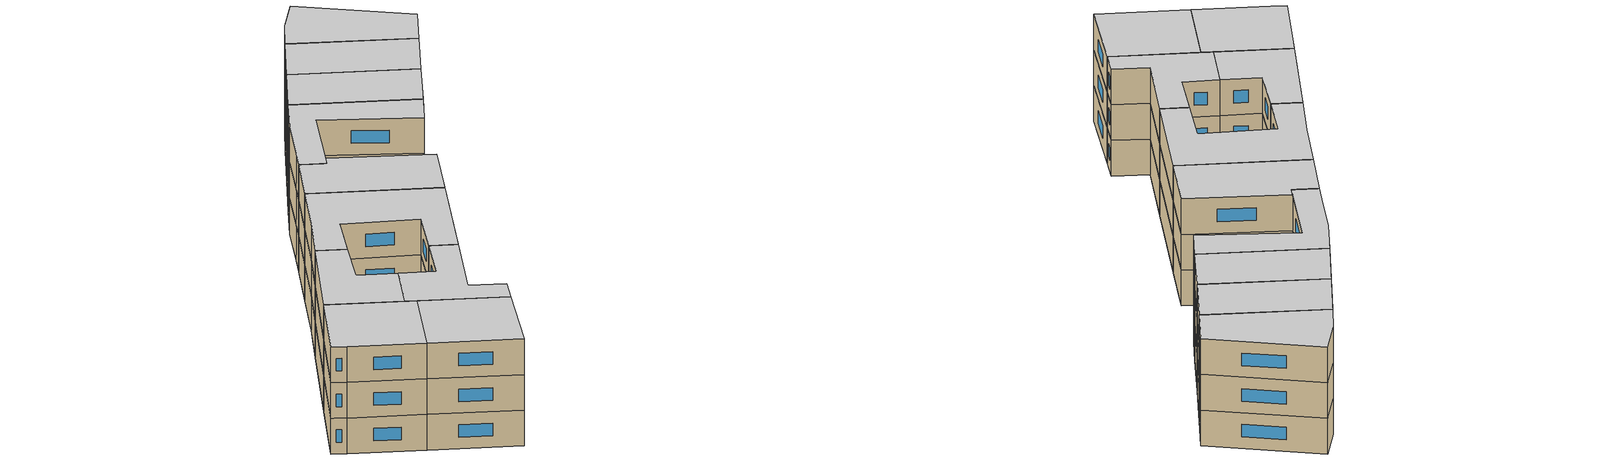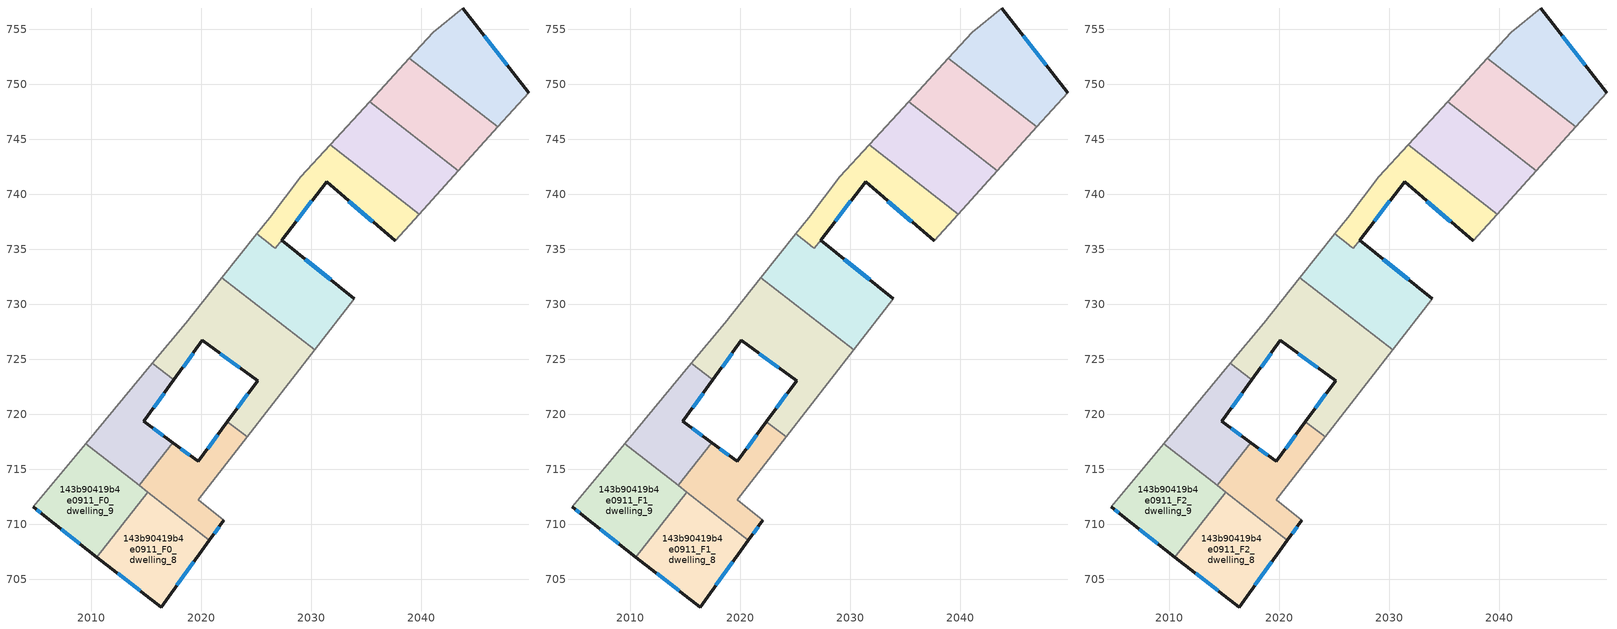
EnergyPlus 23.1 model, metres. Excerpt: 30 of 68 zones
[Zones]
143b90419b4e0911_F0_dwelling_0
 floor ground (EU_floor_Construction): 2043.77,756.92 2049.74,749.22 2046.94,746.11 2038.91,752.36 2041.08,754.73 z0
 wall outside (EU_wall_Construction): 2049.74,749.22 2043.77,756.92 z0:3
 wall adiabatic (EU_wall_Construction): 2046.94,746.11 2049.74,749.22 / 2043.77,756.92 2041.08,754.73 2038.91,752.36 z0:3
 wall to 143b90419b4e0911_F0_dwelling_1 (EU_wall_Construction): 2038.91,752.36 2046.94,746.11 z0:3
 window (EU_Window_Construction): 2047.8,751.73 2045.71,754.42 z0.98:2.02
143b90419b4e0911_F0_dwelling_1
 floor ground (EU_floor_Construction): 2046.94,746.11 2043.37,742.14 2035.3,748.41 2038.91,752.36 z0
 wall to 143b90419b4e0911_F0_dwelling_2 (EU_wall_Construction): 2035.3,748.41 2043.37,742.14 z0:3
 wall adiabatic (EU_wall_Construction): 2038.91,752.36 2035.3,748.41 / 2043.37,742.14 2046.94,746.11 z0:3
143b90419b4e0911_F0_dwelling_2
 floor ground (EU_floor_Construction): 2043.37,742.14 2039.8,738.18 2031.7,744.49 2035.3,748.41 z0
 wall to 143b90419b4e0911_F0_dwelling_3 (EU_wall_Construction): 2031.7,744.49 2039.8,738.18 z0:3
 wall adiabatic (EU_wall_Construction): 2035.3,748.41 2031.7,744.49 / 2039.8,738.18 2043.37,742.14 z0:3
143b90419b4e0911_F0_dwelling_3
 floor ground (EU_floor_Construction): 2039.8,738.18 2037.6,735.75 2031.38,741.12 2026.72,735.07 2026.28,735.41 2025.03,736.38 2026.21,737.88 2029.05,741.58 2031.7,744.49 z0
 wall outside (EU_wall_Construction): 2027.29,735.81 2031.38,741.12 2037.6,735.75 z0:3
 wall adiabatic (EU_wall_Construction): 2031.7,744.49 2029.05,741.58 2026.21,737.88 2025.03,736.38 / 2037.6,735.75 2039.8,738.18 z0:3
 wall to 143b90419b4e0911_F0_dwelling_4 (EU_wall_Construction): 2025.03,736.38 2026.28,735.42 / 2026.28,735.41 2026.4,735.32 2026.72,735.07 2027.29,735.8 z0:3
 window (EU_Window_Construction): 2033.4,739.38 2035.58,737.49 / 2028.62,737.54 2030.05,739.4 z0.98:2.02
143b90419b4e0911_F0_dwelling_4
 floor ground (EU_floor_Construction): 2033.89,730.47 2030.28,725.83 2021.85,732.38 2025.03,736.38 2026.4,735.32 2026.72,735.07 2027.29,735.8 z0
 wall outside (EU_wall_Construction): 2033.89,730.47 2027.29,735.8 z0:3
 wall adiabatic (EU_wall_Construction): 2025.03,736.38 2021.85,732.38 / 2030.28,725.83 2033.89,730.47 z0:3
 wall to 143b90419b4e0911_F0_dwelling_5 (EU_wall_Construction): 2021.85,732.38 2030.28,725.83 z0:3
 window (EU_Window_Construction): 2031.74,732.21 2029.43,734.07 z0.98:2.02
143b90419b4e0911_F0_dwelling_5
 floor ground (EU_floor_Construction): 2030.28,725.83 2024.14,717.93 2022.36,719.31 2025.11,723.05 2020.07,726.7 2017.48,723.11 2015.55,724.61 2018.59,728.27 2021.85,732.38 z0
 wall outside (EU_wall_Construction): 2017.48,723.11 2020.07,726.7 2025.11,723.05 2022.36,719.31 z0:3
 wall adiabatic (EU_wall_Construction): 2024.14,717.93 2030.28,725.83 / 2021.85,732.38 2018.59,728.27 2015.55,724.61 z0:3
 wall to 143b90419b4e0911_F0_dwelling_6 (EU_wall_Construction): 2022.36,719.31 2024.14,717.93 z0:3
 wall to 143b90419b4e0911_F0_dwelling_7 (EU_wall_Construction): 2015.55,724.61 2017.48,723.11 z0:3
 window (EU_Window_Construction): 2024.22,721.84 2023.26,720.53 / 2021.71,725.51 2023.48,724.24 / 2018.32,724.28 2019.23,725.53 z0.98:2.02
143b90419b4e0911_F0_dwelling_6
 floor ground (EU_floor_Construction): 2024.14,717.93 2019.72,712.24 2022.03,710.37 2020.72,708.55 2014.34,713.51 2017.37,717.42 2019.7,715.7 2022.36,719.31 z0
 wall outside (EU_wall_Construction): 2020.72,708.55 2022.03,710.37 / 2022.36,719.31 2019.7,715.7 2017.37,717.42 z0:3
 wall adiabatic (EU_wall_Construction): 2022.03,710.37 2019.72,712.24 2024.14,717.93 z0:3
 wall to 143b90419b4e0911_F0_dwelling_7 (EU_wall_Construction): 2017.37,717.42 2014.34,713.51 z0:3
 wall to 143b90419b4e0911_F0_dwelling_8 (EU_wall_Construction): 2015.1,712.92 2020.72,708.55 z0:3
 wall to 143b90419b4e0911_F0_dwelling_9 (EU_wall_Construction): 2014.34,713.51 2015.1,712.92 z0:3
 window (EU_Window_Construction): 2021.14,709.14 2021.6,709.78 / 2018.95,716.26 2018.13,716.86 / 2021.5,718.14 2020.57,716.87 z0.98:2.02
143b90419b4e0911_F0_dwelling_7
 floor ground (EU_floor_Construction): 2017.48,723.11 2014.76,719.35 2017.37,717.42 2014.34,713.51 2009.46,717.3 2015.55,724.61 z0
 wall outside (EU_wall_Construction): 2017.37,717.42 2014.76,719.35 2017.48,723.11 z0:3
 wall adiabatic (EU_wall_Construction): 2015.55,724.61 2009.46,717.3 z0:3
 wall to 143b90419b4e0911_F0_dwelling_9 (EU_wall_Construction): 2009.46,717.3 2014.34,713.51 z0:3
 window (EU_Window_Construction): 2015.64,720.57 2016.59,721.89 / 2016.52,718.04 2015.61,718.72 z0.98:2.02
143b90419b4e0911_F0_dwelling_8
 floor ground (EU_floor_Construction): 2020.72,708.55 2016.33,702.47 2010.5,707 2015.1,712.92 z0
 wall outside (EU_wall_Construction): 2010.5,707 2016.33,702.47 2020.72,708.55 z0:3
 wall to 143b90419b4e0911_F0_dwelling_9 (EU_wall_Construction): 2015.1,712.92 2010.5,707 z0:3
 window (EU_Window_Construction): 2012.4,705.53 2014.44,703.94 / 2017.76,704.45 2019.29,706.57 z0.98:2.02
143b90419b4e0911_F0_dwelling_9
 floor ground (EU_floor_Construction): 2015.1,712.92 2010.5,707 2005.69,710.75 2004.71,711.59 2009.46,717.3 z0
 wall outside (EU_wall_Construction): 2004.71,711.59 2005.69,710.75 2010.5,707 z0:3
 wall adiabatic (EU_wall_Construction): 2009.46,717.3 2004.71,711.59 z0:3
 window (EU_Window_Construction): 2007.25,709.53 2008.93,708.22 / 2005.03,711.32 2005.37,711.02 z0.98:2.02
143b90419b4e0911_F1_dwelling_0
 floor to 143b90419b4e0911_F0_dwelling_0 (EU_floor_Construction): 2043.77,756.92 2049.74,749.22 2046.94,746.11 2038.91,752.36 2041.08,754.73 z3
 wall outside (EU_wall_Construction): 2049.74,749.22 2043.77,756.92 z3:6
 wall adiabatic (EU_wall_Construction): 2046.94,746.11 2049.74,749.22 / 2043.77,756.92 2041.08,754.73 2038.91,752.36 z3:6
 wall to 143b90419b4e0911_F1_dwelling_1 (EU_wall_Construction): 2038.91,752.36 2046.94,746.11 z3:6
 window (EU_Window_Construction): 2047.8,751.73 2045.71,754.42 z3.98:5.02
143b90419b4e0911_F1_dwelling_1
 floor to 143b90419b4e0911_F0_dwelling_1 (EU_floor_Construction): 2046.94,746.11 2043.37,742.14 2035.3,748.41 2038.91,752.36 z3
 wall to 143b90419b4e0911_F1_dwelling_2 (EU_wall_Construction): 2035.3,748.41 2043.37,742.14 z3:6
 wall adiabatic (EU_wall_Construction): 2038.91,752.36 2035.3,748.41 / 2043.37,742.14 2046.94,746.11 z3:6
143b90419b4e0911_F1_dwelling_2
 floor to 143b90419b4e0911_F0_dwelling_2 (EU_floor_Construction): 2043.37,742.14 2039.8,738.18 2031.7,744.49 2035.3,748.41 z3
 wall to 143b90419b4e0911_F1_dwelling_3 (EU_wall_Construction): 2031.7,744.49 2039.8,738.18 z3:6
 wall adiabatic (EU_wall_Construction): 2035.3,748.41 2031.7,744.49 / 2039.8,738.18 2043.37,742.14 z3:6
143b90419b4e0911_F1_dwelling_3
 floor to 143b90419b4e0911_F0_dwelling_3 (EU_floor_Construction): 2039.8,738.18 2037.6,735.75 2031.38,741.12 2026.72,735.07 2026.28,735.42 2025.03,736.38 2026.21,737.88 2029.05,741.58 2031.7,744.49 z3
 wall outside (EU_wall_Construction): 2027.29,735.81 2031.38,741.12 2037.6,735.75 z3:6
 wall adiabatic (EU_wall_Construction): 2031.7,744.49 2029.05,741.58 2026.21,737.88 2025.03,736.38 / 2037.6,735.75 2039.8,738.18 z3:6
 wall to 143b90419b4e0911_F1_dwelling_4 (EU_wall_Construction): 2025.03,736.38 2026.28,735.42 / 2026.28,735.41 2026.4,735.32 2026.72,735.07 2027.29,735.8 z3:6
 window (EU_Window_Construction): 2033.4,739.38 2035.58,737.49 / 2028.62,737.54 2030.05,739.4 z3.98:5.02
143b90419b4e0911_F1_dwelling_4
 floor to 143b90419b4e0911_F0_dwelling_4 (EU_floor_Construction): 2033.89,730.47 2030.28,725.83 2021.85,732.38 2025.03,736.38 2026.4,735.32 2026.72,735.07 2027.29,735.8 z3
 wall outside (EU_wall_Construction): 2033.89,730.47 2027.29,735.8 z3:6
 wall adiabatic (EU_wall_Construction): 2025.03,736.38 2021.85,732.38 / 2030.28,725.83 2033.89,730.47 z3:6
 wall to 143b90419b4e0911_F1_dwelling_5 (EU_wall_Construction): 2021.85,732.38 2030.28,725.83 z3:6
 window (EU_Window_Construction): 2031.74,732.21 2029.43,734.07 z3.98:5.02
143b90419b4e0911_F1_dwelling_5
 floor to 143b90419b4e0911_F0_dwelling_5 (EU_floor_Construction): 2030.28,725.83 2024.14,717.93 2022.36,719.31 2025.11,723.05 2020.07,726.7 2017.48,723.11 2015.55,724.61 2018.59,728.27 2021.85,732.38 z3
 wall outside (EU_wall_Construction): 2017.48,723.11 2020.07,726.7 2025.11,723.05 2022.36,719.31 z3:6
 wall adiabatic (EU_wall_Construction): 2024.14,717.93 2030.28,725.83 / 2021.85,732.38 2018.59,728.27 2015.55,724.61 z3:6
 wall to 143b90419b4e0911_F1_dwelling_6 (EU_wall_Construction): 2022.36,719.31 2024.14,717.93 z3:6
 wall to 143b90419b4e0911_F1_dwelling_7 (EU_wall_Construction): 2015.55,724.61 2017.48,723.11 z3:6
 window (EU_Window_Construction): 2024.22,721.84 2023.26,720.53 / 2021.71,725.51 2023.48,724.24 / 2018.32,724.28 2019.23,725.53 z3.98:5.02
143b90419b4e0911_F1_dwelling_6
 floor to 143b90419b4e0911_F0_dwelling_6 (EU_floor_Construction): 2024.14,717.93 2019.72,712.24 2022.03,710.37 2020.72,708.55 2014.34,713.51 2017.37,717.42 2019.7,715.7 2022.36,719.31 z3
 wall outside (EU_wall_Construction): 2020.72,708.55 2022.03,710.37 / 2022.36,719.31 2019.7,715.7 2017.37,717.42 z3:6
 wall adiabatic (EU_wall_Construction): 2022.03,710.37 2019.72,712.24 2024.14,717.93 z3:6
 wall to 143b90419b4e0911_F1_dwelling_7 (EU_wall_Construction): 2017.37,717.42 2014.34,713.51 z3:6
 wall to 143b90419b4e0911_F1_dwelling_8 (EU_wall_Construction): 2015.1,712.92 2020.72,708.55 z3:6
 wall to 143b90419b4e0911_F1_dwelling_9 (EU_wall_Construction): 2014.34,713.51 2015.1,712.92 z3:6
 window (EU_Window_Construction): 2021.14,709.14 2021.6,709.78 / 2018.95,716.26 2018.13,716.86 / 2021.5,718.14 2020.57,716.87 z3.98:5.02
143b90419b4e0911_F1_dwelling_7
 floor to 143b90419b4e0911_F0_dwelling_7 (EU_floor_Construction): 2017.48,723.11 2014.76,719.35 2017.37,717.42 2014.34,713.51 2009.46,717.3 2015.55,724.61 z3
 wall outside (EU_wall_Construction): 2017.37,717.42 2014.76,719.35 2017.48,723.11 z3:6
 wall adiabatic (EU_wall_Construction): 2015.55,724.61 2009.46,717.3 z3:6
 wall to 143b90419b4e0911_F1_dwelling_9 (EU_wall_Construction): 2009.46,717.3 2014.34,713.51 z3:6
 window (EU_Window_Construction): 2015.64,720.57 2016.59,721.89 / 2016.52,718.04 2015.61,718.72 z3.98:5.02
143b90419b4e0911_F1_dwelling_8
 floor to 143b90419b4e0911_F0_dwelling_8 (EU_floor_Construction): 2020.72,708.55 2016.33,702.47 2010.5,707 2015.1,712.92 z3
 wall outside (EU_wall_Construction): 2010.5,707 2016.33,702.47 2020.72,708.55 z3:6
 wall to 143b90419b4e0911_F1_dwelling_9 (EU_wall_Construction): 2015.1,712.92 2010.5,707 z3:6
 window (EU_Window_Construction): 2012.4,705.53 2014.44,703.94 / 2017.76,704.45 2019.29,706.57 z3.98:5.02
143b90419b4e0911_F1_dwelling_9
 floor to 143b90419b4e0911_F0_dwelling_9 (EU_floor_Construction): 2015.1,712.92 2010.5,707 2005.69,710.75 2004.71,711.59 2009.46,717.3 z3
 wall outside (EU_wall_Construction): 2004.71,711.59 2005.69,710.75 2010.5,707 z3:6
 wall adiabatic (EU_wall_Construction): 2009.46,717.3 2004.71,711.59 z3:6
 window (EU_Window_Construction): 2007.25,709.53 2008.93,708.22 / 2005.03,711.32 2005.37,711.02 z3.98:5.02
143b90419b4e0911_F2_dwelling_0
 floor to 143b90419b4e0911_F1_dwelling_0 (EU_floor_Construction): 2043.77,756.92 2049.74,749.22 2046.94,746.11 2038.91,752.36 2041.08,754.73 z6
 wall outside (EU_wall_Construction): 2049.74,749.22 2043.77,756.92 z6:9
 wall adiabatic (EU_wall_Construction): 2046.94,746.11 2049.74,749.22 / 2043.77,756.92 2041.08,754.73 2038.91,752.36 z6:9
 wall to 143b90419b4e0911_F2_dwelling_1 (EU_wall_Construction): 2038.91,752.36 2046.94,746.11 z6:9
 window (EU_Window_Construction): 2047.8,751.73 2045.71,754.42 z6.98:8.02
 ceiling to 143b90419b4e0911_F3_dwelling_0 (EU_floor_Construction): 2046.94,746.11 2049.74,749.22 2043.77,756.92 2041.08,754.73 2038.91,752.36 z9
143b90419b4e0911_F2_dwelling_1
 floor to 143b90419b4e0911_F1_dwelling_1 (EU_floor_Construction): 2046.94,746.11 2043.37,742.14 2035.3,748.41 2038.91,752.36 z6
 wall to 143b90419b4e0911_F2_dwelling_2 (EU_wall_Construction): 2035.3,748.41 2043.37,742.14 z6:9
 wall adiabatic (EU_wall_Construction): 2038.91,752.36 2035.3,748.41 / 2043.37,742.14 2046.94,746.11 z6:9
 ceiling to 143b90419b4e0911_F3_dwelling_1 (EU_floor_Construction): 2043.37,742.14 2046.94,746.11 2038.91,752.36 2035.3,748.41 z9
143b90419b4e0911_F2_dwelling_2
 floor to 143b90419b4e0911_F1_dwelling_2 (EU_floor_Construction): 2043.37,742.14 2039.8,738.18 2031.7,744.49 2035.3,748.41 z6
 wall to 143b90419b4e0911_F2_dwelling_3 (EU_wall_Construction): 2031.7,744.49 2039.8,738.18 z6:9
 wall adiabatic (EU_wall_Construction): 2035.3,748.41 2031.7,744.49 / 2039.8,738.18 2043.37,742.14 z6:9
 ceiling to 143b90419b4e0911_F3_dwelling_2 (EU_floor_Construction): 2039.8,738.18 2043.37,742.14 2035.3,748.41 2031.7,744.49 z9
143b90419b4e0911_F2_dwelling_3
 floor to 143b90419b4e0911_F1_dwelling_3 (EU_floor_Construction): 2039.8,738.18 2037.6,735.75 2031.38,741.12 2026.72,735.07 2026.28,735.42 2025.03,736.38 2026.21,737.88 2029.05,741.58 2031.7,744.49 z6
 wall outside (EU_wall_Construction): 2027.29,735.81 2031.38,741.12 2037.6,735.75 z6:9
 wall adiabatic (EU_wall_Construction): 2031.7,744.49 2029.05,741.58 2026.21,737.88 2025.03,736.38 / 2037.6,735.75 2039.8,738.18 z6:9
 wall to 143b90419b4e0911_F2_dwelling_4 (EU_wall_Construction): 2025.03,736.38 2026.28,735.42 / 2026.28,735.41 2026.4,735.32 2026.72,735.07 2027.29,735.8 z6:9
 window (EU_Window_Construction): 2033.4,739.38 2035.58,737.49 / 2028.62,737.54 2030.05,739.4 z6.98:8.02
 ceiling to 143b90419b4e0911_F3_dwelling_3 (EU_floor_Construction): 2037.6,735.75 2039.8,738.18 2031.7,744.49 2029.05,741.58 2026.21,737.88 2025.03,736.38 2026.28,735.42 2026.72,735.07 2031.38,741.12 z9
143b90419b4e0911_F2_dwelling_4
 floor to 143b90419b4e0911_F1_dwelling_4 (EU_floor_Construction): 2033.89,730.47 2030.28,725.83 2021.85,732.38 2025.03,736.38 2026.4,735.32 2026.72,735.07 2027.29,735.8 z6
 wall outside (EU_wall_Construction): 2033.89,730.47 2027.29,735.8 z6:9
 wall adiabatic (EU_wall_Construction): 2025.03,736.38 2021.85,732.38 / 2030.28,725.83 2033.89,730.47 z6:9
 wall to 143b90419b4e0911_F2_dwelling_5 (EU_wall_Construction): 2021.85,732.38 2030.28,725.83 z6:9
 window (EU_Window_Construction): 2031.74,732.21 2029.43,734.07 z6.98:8.02
 ceiling to 143b90419b4e0911_F3_dwelling_4 (EU_floor_Construction): 2030.28,725.83 2033.89,730.47 2027.29,735.8 2026.72,735.07 2026.4,735.32 2025.03,736.38 2021.85,732.38 z9
143b90419b4e0911_F2_dwelling_5
 floor to 143b90419b4e0911_F1_dwelling_5 (EU_floor_Construction): 2030.28,725.83 2024.14,717.93 2022.36,719.31 2025.11,723.05 2020.07,726.7 2017.48,723.11 2015.55,724.61 2018.59,728.27 2021.85,732.38 z6
 wall outside (EU_wall_Construction): 2017.48,723.11 2020.07,726.7 2025.11,723.05 2022.36,719.31 z6:9
 wall adiabatic (EU_wall_Construction): 2024.14,717.93 2030.28,725.83 / 2021.85,732.38 2018.59,728.27 2015.55,724.61 z6:9
 wall to 143b90419b4e0911_F2_dwelling_6 (EU_wall_Construction): 2022.36,719.31 2024.14,717.93 z6:9
 wall to 143b90419b4e0911_F2_dwelling_7 (EU_wall_Construction): 2015.55,724.61 2017.48,723.11 z6:9
 window (EU_Window_Construction): 2024.22,721.84 2023.26,720.53 / 2021.71,725.51 2023.48,724.24 / 2018.32,724.28 2019.23,725.53 z6.98:8.02
 ceiling to 143b90419b4e0911_F3_dwelling_5 (EU_floor_Construction): 2024.14,717.93 2030.28,725.83 2021.85,732.38 2018.59,728.27 2015.55,724.61 2017.48,723.11 2020.07,726.7 2025.11,723.05 2022.36,719.31 z9
143b90419b4e0911_F2_dwelling_6
 floor to 143b90419b4e0911_F1_dwelling_6 (EU_floor_Construction): 2024.14,717.93 2019.72,712.24 2022.03,710.37 2020.72,708.55 2014.34,713.51 2017.37,717.42 2019.7,715.7 2022.36,719.31 z6
 wall outside (EU_wall_Construction): 2020.72,708.55 2022.03,710.37 / 2022.36,719.31 2019.7,715.7 2017.37,717.42 z6:9
 wall adiabatic (EU_wall_Construction): 2022.03,710.37 2019.72,712.24 2024.14,717.93 z6:9
 wall to 143b90419b4e0911_F2_dwelling_7 (EU_wall_Construction): 2017.37,717.42 2014.34,713.51 z6:9
 wall to 143b90419b4e0911_F2_dwelling_8 (EU_wall_Construction): 2015.1,712.92 2020.72,708.55 z6:9
 wall to 143b90419b4e0911_F2_dwelling_9 (EU_wall_Construction): 2014.34,713.51 2015.1,712.92 z6:9
 window (EU_Window_Construction): 2021.14,709.14 2021.6,709.78 / 2018.95,716.26 2018.13,716.86 / 2021.5,718.14 2020.57,716.87 z6.98:8.02
 ceiling to 143b90419b4e0911_F3_dwelling_6 (EU_floor_Construction): 2022.03,710.37 2019.72,712.24 2024.14,717.93 2022.36,719.31 2019.7,715.7 2017.37,717.42 2014.34,713.51 2020.72,708.55 z9
143b90419b4e0911_F2_dwelling_7
 floor to 143b90419b4e0911_F1_dwelling_7 (EU_floor_Construction): 2017.48,723.11 2014.76,719.35 2017.37,717.42 2014.34,713.51 2009.46,717.3 2015.55,724.61 z6
 wall outside (EU_wall_Construction): 2017.37,717.42 2014.76,719.35 2017.48,723.11 z6:9
 wall adiabatic (EU_wall_Construction): 2015.55,724.61 2009.46,717.3 z6:9
 wall to 143b90419b4e0911_F2_dwelling_9 (EU_wall_Construction): 2009.46,717.3 2014.34,713.51 z6:9
 window (EU_Window_Construction): 2015.64,720.57 2016.59,721.89 / 2016.52,718.04 2015.61,718.72 z6.98:8.02
 ceiling to 143b90419b4e0911_F3_dwelling_7 (EU_floor_Construction): 2014.34,713.51 2017.37,717.42 2014.76,719.35 2017.48,723.11 2015.55,724.61 2009.46,717.3 z9
143b90419b4e0911_F2_dwelling_8
 floor to 143b90419b4e0911_F1_dwelling_8 (EU_floor_Construction): 2020.72,708.55 2016.33,702.47 2010.5,707 2015.1,712.92 z6
 wall outside (EU_wall_Construction): 2010.5,707 2016.33,702.47 2020.72,708.55 z6:9
 wall to 143b90419b4e0911_F2_dwelling_9 (EU_wall_Construction): 2015.1,712.92 2010.5,707 z6:9
 window (EU_Window_Construction): 2012.4,705.53 2014.44,703.94 / 2017.76,704.45 2019.29,706.57 z6.98:8.02
 ceiling to 143b90419b4e0911_F3_dwelling_8 (EU_floor_Construction): 2016.33,702.47 2020.72,708.55 2015.1,712.92 2010.5,707 z9
143b90419b4e0911_F2_dwelling_9
 floor to 143b90419b4e0911_F1_dwelling_9 (EU_floor_Construction): 2015.1,712.92 2010.5,707 2005.69,710.75 2004.71,711.59 2009.46,717.3 z6
 wall outside (EU_wall_Construction): 2004.71,711.59 2005.69,710.75 2010.5,707 z6:9
 wall adiabatic (EU_wall_Construction): 2009.46,717.3 2004.71,711.59 z6:9
 window (EU_Window_Construction): 2007.25,709.53 2008.93,708.22 / 2005.03,711.32 2005.37,711.02 z6.98:8.02
 ceiling to 143b90419b4e0911_F3_dwelling_9 (EU_floor_Construction): 2010.5,707 2015.1,712.92 2009.46,717.3 2004.71,711.59 2005.69,710.75 z9
[Building]
EU S2 Campaign: North Axis=0; Terrain=City; Solar Distribution=FullExterior
[Site:Location]
Bologna: Latitude=44.5; Longitude=11.25; Time Zone=1; Elevation=37
[SizingPeriod:WeatherFileDays]
AnnualSizingPeriod: Begin Month=1; Begin Day of Month=1; End Month=12; End Day of Month=31; Day of Week for Start Day=Monday; Use Weather File Daylight Saving Period=No; Use Weather File Rain and Snow Indicators=No
[MATERIAL]
EU_InternalMass_Material: Roughness=MediumRough; Thickness=0.1; Conductivity=1; Density=1800; Specific Heat=900; Thermal Absorptance=0.9; Solar Absorptance=0.7; Visible Absorptance=0.7
[MATERIAL:NOMASS] Roughness=MediumRough; Thermal Absorptance=0.9; Solar Absorptance=0.7; Visible Absorptance=0.7
Name | Thermal Resistance
EU_wall_NoMass | 0.905828
EU_floor_NoMass | 0.67114
[WINDOWMATERIAL:SIMPLEGLAZINGSYSTEM]
EU_Window_SimpleGlazing: UFactor=4.52486; Solar Heat Gain Coefficient=0.85; Visible Transmittance=0.85
[CONSTRUCTION]
EU_wall_Construction: EU_wall_NoMass
EU_floor_Construction: EU_floor_NoMass
EU_Window_Construction: EU_Window_SimpleGlazing
EU_InternalMass_Construction: EU_InternalMass_Material
[ZONE] Type=1; Multiplier=1; Ceiling Height=autocalculate; Floor Area=autocalculate; Part of Total Floor Area=Yes
Name | Volume
143b90419b4e0911_F0_dwelling_0; 143b90419b4e0911_F1_dwelling_0; 143b90419b4e0911_F2_dwelling_0 | 163.146
143b90419b4e0911_F0_dwelling_1; 143b90419b4e0911_F1_dwelling_1; 143b90419b4e0911_F2_dwelling_1 | 163.176
143b90419b4e0911_F0_dwelling_2; 143b90419b4e0911_F1_dwelling_2; 143b90419b4e0911_F2_dwelling_2 | 163.154
143b90419b4e0911_F0_dwelling_3; 143b90419b4e0911_F1_dwelling_3; 143b90419b4e0911_F2_dwelling_3 | 141.615
143b90419b4e0911_F0_dwelling_4; 143b90419b4e0911_F1_dwelling_4; 143b90419b4e0911_F2_dwelling_4 | 184.723
143b90419b4e0911_F0_dwelling_5; 143b90419b4e0911_F1_dwelling_5; 143b90419b4e0911_F2_dwelling_5 | 238.447
143b90419b4e0911_F0_dwelling_6; 143b90419b4e0911_F1_dwelling_6; 143b90419b4e0911_F2_dwelling_6 | 125.506
143b90419b4e0911_F0_dwelling_7; 143b90419b4e0911_F1_dwelling_7; 143b90419b4e0911_F2_dwelling_7 | 125.529
143b90419b4e0911_F0_dwelling_8; 143b90419b4e0911_F1_dwelling_8; 143b90419b4e0911_F2_dwelling_8 | 163.161
143b90419b4e0911_F0_dwelling_9; 143b90419b4e0911_F1_dwelling_9; 143b90419b4e0911_F2_dwelling_9 | 163.141
[INTERNALMASS] Construction=EU_InternalMass_Construction
Name | Zone or ZoneList | Surface Area
143b90419b4e0911_F0_dwelling_0_EU_InternalMass | 143b90419b4e0911_F0_dwelling_0 | 54.382
143b90419b4e0911_F0_dwelling_1_EU_InternalMass | 143b90419b4e0911_F0_dwelling_1 | 54.3918
143b90419b4e0911_F0_dwelling_2_EU_InternalMass | 143b90419b4e0911_F0_dwelling_2 | 54.3847
143b90419b4e0911_F0_dwelling_3_EU_InternalMass | 143b90419b4e0911_F0_dwelling_3 | 47.2029
143b90419b4e0911_F0_dwelling_4_EU_InternalMass | 143b90419b4e0911_F0_dwelling_4 | 61.5747
143b90419b4e0911_F0_dwelling_5_EU_InternalMass | 143b90419b4e0911_F0_dwelling_5 | 79.4821
143b90419b4e0911_F0_dwelling_6_EU_InternalMass | 143b90419b4e0911_F0_dwelling_6 | 41.8343
143b90419b4e0911_F0_dwelling_7_EU_InternalMass | 143b90419b4e0911_F0_dwelling_7 | 41.8417
143b90419b4e0911_F0_dwelling_8_EU_InternalMass | 143b90419b4e0911_F0_dwelling_8 | 54.3861
143b90419b4e0911_F0_dwelling_9_EU_InternalMass | 143b90419b4e0911_F0_dwelling_9 | 54.379
143b90419b4e0911_F1_dwelling_0_EU_InternalMass | 143b90419b4e0911_F1_dwelling_0 | 54.382
143b90419b4e0911_F1_dwelling_1_EU_InternalMass | 143b90419b4e0911_F1_dwelling_1 | 54.3918
143b90419b4e0911_F1_dwelling_2_EU_InternalMass | 143b90419b4e0911_F1_dwelling_2 | 54.3847
143b90419b4e0911_F1_dwelling_3_EU_InternalMass | 143b90419b4e0911_F1_dwelling_3 | 47.2029
143b90419b4e0911_F1_dwelling_4_EU_InternalMass | 143b90419b4e0911_F1_dwelling_4 | 61.5747
143b90419b4e0911_F1_dwelling_5_EU_InternalMass | 143b90419b4e0911_F1_dwelling_5 | 79.4821
143b90419b4e0911_F1_dwelling_6_EU_InternalMass | 143b90419b4e0911_F1_dwelling_6 | 41.8343
143b90419b4e0911_F1_dwelling_7_EU_InternalMass | 143b90419b4e0911_F1_dwelling_7 | 41.8417
143b90419b4e0911_F1_dwelling_8_EU_InternalMass | 143b90419b4e0911_F1_dwelling_8 | 54.3861
143b90419b4e0911_F1_dwelling_9_EU_InternalMass | 143b90419b4e0911_F1_dwelling_9 | 54.379
143b90419b4e0911_F2_dwelling_0_EU_InternalMass | 143b90419b4e0911_F2_dwelling_0 | 54.382
143b90419b4e0911_F2_dwelling_1_EU_InternalMass | 143b90419b4e0911_F2_dwelling_1 | 54.3918
143b90419b4e0911_F2_dwelling_2_EU_InternalMass | 143b90419b4e0911_F2_dwelling_2 | 54.3847
143b90419b4e0911_F2_dwelling_3_EU_InternalMass | 143b90419b4e0911_F2_dwelling_3 | 47.2029
143b90419b4e0911_F2_dwelling_4_EU_InternalMass | 143b90419b4e0911_F2_dwelling_4 | 61.5747
143b90419b4e0911_F2_dwelling_5_EU_InternalMass | 143b90419b4e0911_F2_dwelling_5 | 79.4821
143b90419b4e0911_F2_dwelling_6_EU_InternalMass | 143b90419b4e0911_F2_dwelling_6 | 41.8343
143b90419b4e0911_F2_dwelling_7_EU_InternalMass | 143b90419b4e0911_F2_dwelling_7 | 41.8417
143b90419b4e0911_F2_dwelling_8_EU_InternalMass | 143b90419b4e0911_F2_dwelling_8 | 54.3861
143b90419b4e0911_F2_dwelling_9_EU_InternalMass | 143b90419b4e0911_F2_dwelling_9 | 54.379
[OTHEREQUIPMENT] Fuel Type=Electricity; Design Level Calculation Method=Watts/Area; Power per Zone Floor Area=1; Fraction Latent=0; Fraction Radiant=0; Fraction Lost=0; Carbon Dioxide Generation Rate=0; EndUse Subcategory=EU_Step8_InternalGains
Name | Zone or ZoneList or Space or SpaceList | Schedule
EU_Step8_InternalGain_143b90419b4e0911_F0_dwelling_0_f000 | 143b90419b4e0911_F0_dwelling_0 | EU_Step8_GainSchedule_143b90419b4e0911_F0_dwelling_0_f000
EU_Step8_InternalGain_143b90419b4e0911_F0_dwelling_1_f000 | 143b90419b4e0911_F0_dwelling_1 | EU_Step8_GainSchedule_143b90419b4e0911_F0_dwelling_1_f000
EU_Step8_InternalGain_143b90419b4e0911_F0_dwelling_2_f000 | 143b90419b4e0911_F0_dwelling_2 | EU_Step8_GainSchedule_143b90419b4e0911_F0_dwelling_2_f000
EU_Step8_InternalGain_143b90419b4e0911_F0_dwelling_3_f000 | 143b90419b4e0911_F0_dwelling_3 | EU_Step8_GainSchedule_143b90419b4e0911_F0_dwelling_3_f000
EU_Step8_InternalGain_143b90419b4e0911_F0_dwelling_4_f000 | 143b90419b4e0911_F0_dwelling_4 | EU_Step8_GainSchedule_143b90419b4e0911_F0_dwelling_4_f000
EU_Step8_InternalGain_143b90419b4e0911_F0_dwelling_5_f000 | 143b90419b4e0911_F0_dwelling_5 | EU_Step8_GainSchedule_143b90419b4e0911_F0_dwelling_5_f000
EU_Step8_InternalGain_143b90419b4e0911_F0_dwelling_6_f000 | 143b90419b4e0911_F0_dwelling_6 | EU_Step8_GainSchedule_143b90419b4e0911_F0_dwelling_6_f000
EU_Step8_InternalGain_143b90419b4e0911_F0_dwelling_7_f000 | 143b90419b4e0911_F0_dwelling_7 | EU_Step8_GainSchedule_143b90419b4e0911_F0_dwelling_7_f000
EU_Step8_InternalGain_143b90419b4e0911_F0_dwelling_8_f000 | 143b90419b4e0911_F0_dwelling_8 | EU_Step8_GainSchedule_143b90419b4e0911_F0_dwelling_8_f000
EU_Step8_InternalGain_143b90419b4e0911_F0_dwelling_9_f000 | 143b90419b4e0911_F0_dwelling_9 | EU_Step8_GainSchedule_143b90419b4e0911_F0_dwelling_9_f000
EU_Step8_InternalGain_143b90419b4e0911_F1_dwelling_0_f000 | 143b90419b4e0911_F1_dwelling_0 | EU_Step8_GainSchedule_143b90419b4e0911_F1_dwelling_0_f000
EU_Step8_InternalGain_143b90419b4e0911_F1_dwelling_1_f000 | 143b90419b4e0911_F1_dwelling_1 | EU_Step8_GainSchedule_143b90419b4e0911_F1_dwelling_1_f000
EU_Step8_InternalGain_143b90419b4e0911_F1_dwelling_2_f000 | 143b90419b4e0911_F1_dwelling_2 | EU_Step8_GainSchedule_143b90419b4e0911_F1_dwelling_2_f000
EU_Step8_InternalGain_143b90419b4e0911_F1_dwelling_3_f000 | 143b90419b4e0911_F1_dwelling_3 | EU_Step8_GainSchedule_143b90419b4e0911_F1_dwelling_3_f000
EU_Step8_InternalGain_143b90419b4e0911_F1_dwelling_4_f000 | 143b90419b4e0911_F1_dwelling_4 | EU_Step8_GainSchedule_143b90419b4e0911_F1_dwelling_4_f000
EU_Step8_InternalGain_143b90419b4e0911_F1_dwelling_5_f000 | 143b90419b4e0911_F1_dwelling_5 | EU_Step8_GainSchedule_143b90419b4e0911_F1_dwelling_5_f000
EU_Step8_InternalGain_143b90419b4e0911_F1_dwelling_6_f000 | 143b90419b4e0911_F1_dwelling_6 | EU_Step8_GainSchedule_143b90419b4e0911_F1_dwelling_6_f000
EU_Step8_InternalGain_143b90419b4e0911_F1_dwelling_7_f000 | 143b90419b4e0911_F1_dwelling_7 | EU_Step8_GainSchedule_143b90419b4e0911_F1_dwelling_7_f000
EU_Step8_InternalGain_143b90419b4e0911_F1_dwelling_8_f000 | 143b90419b4e0911_F1_dwelling_8 | EU_Step8_GainSchedule_143b90419b4e0911_F1_dwelling_8_f000
EU_Step8_InternalGain_143b90419b4e0911_F1_dwelling_9_f000 | 143b90419b4e0911_F1_dwelling_9 | EU_Step8_GainSchedule_143b90419b4e0911_F1_dwelling_9_f000
EU_Step8_InternalGain_143b90419b4e0911_F2_dwelling_0_f000 | 143b90419b4e0911_F2_dwelling_0 | EU_Step8_GainSchedule_143b90419b4e0911_F2_dwelling_0_f000
EU_Step8_InternalGain_143b90419b4e0911_F2_dwelling_1_f000 | 143b90419b4e0911_F2_dwelling_1 | EU_Step8_GainSchedule_143b90419b4e0911_F2_dwelling_1_f000
EU_Step8_InternalGain_143b90419b4e0911_F2_dwelling_2_f000 | 143b90419b4e0911_F2_dwelling_2 | EU_Step8_GainSchedule_143b90419b4e0911_F2_dwelling_2_f000
EU_Step8_InternalGain_143b90419b4e0911_F2_dwelling_3_f000 | 143b90419b4e0911_F2_dwelling_3 | EU_Step8_GainSchedule_143b90419b4e0911_F2_dwelling_3_f000
EU_Step8_InternalGain_143b90419b4e0911_F2_dwelling_4_f000 | 143b90419b4e0911_F2_dwelling_4 | EU_Step8_GainSchedule_143b90419b4e0911_F2_dwelling_4_f000
EU_Step8_InternalGain_143b90419b4e0911_F2_dwelling_5_f000 | 143b90419b4e0911_F2_dwelling_5 | EU_Step8_GainSchedule_143b90419b4e0911_F2_dwelling_5_f000
EU_Step8_InternalGain_143b90419b4e0911_F2_dwelling_6_f000 | 143b90419b4e0911_F2_dwelling_6 | EU_Step8_GainSchedule_143b90419b4e0911_F2_dwelling_6_f000
EU_Step8_InternalGain_143b90419b4e0911_F2_dwelling_7_f000 | 143b90419b4e0911_F2_dwelling_7 | EU_Step8_GainSchedule_143b90419b4e0911_F2_dwelling_7_f000
EU_Step8_InternalGain_143b90419b4e0911_F2_dwelling_8_f000 | 143b90419b4e0911_F2_dwelling_8 | EU_Step8_GainSchedule_143b90419b4e0911_F2_dwelling_8_f000
EU_Step8_InternalGain_143b90419b4e0911_F2_dwelling_9_f000 | 143b90419b4e0911_F2_dwelling_9 | EU_Step8_GainSchedule_143b90419b4e0911_F2_dwelling_9_f000
[ZONEVENTILATION:DESIGNFLOWRATE] Schedule=EU_AlwaysOn; Design Flow Rate Calculation Method=AirChanges/Hour; Air Changes per Hour=0.73129; Ventilation Type=Natural; Fan Pressure Rise=0; Fan Total Efficiency=1; Constant Term Coefficient=1; Temperature Term Coefficient=0; Velocity Term Coefficient=0; Velocity Squared Term Coefficient=0; Minimum Indoor Temperature=-100; Maximum Indoor Temperature=100; Delta Temperature=-100; Minimum Outdoor Temperature=-100; Maximum Outdoor Temperature=100; Maximum Wind Speed=40
Name | Zone or ZoneList or Space or SpaceList
EU_ConstantAir_143b90419b4e0911_F0_dwelling_0 | 143b90419b4e0911_F0_dwelling_0
EU_ConstantAir_143b90419b4e0911_F0_dwelling_1 | 143b90419b4e0911_F0_dwelling_1
EU_ConstantAir_143b90419b4e0911_F0_dwelling_2 | 143b90419b4e0911_F0_dwelling_2
EU_ConstantAir_143b90419b4e0911_F0_dwelling_3 | 143b90419b4e0911_F0_dwelling_3
EU_ConstantAir_143b90419b4e0911_F0_dwelling_4 | 143b90419b4e0911_F0_dwelling_4
EU_ConstantAir_143b90419b4e0911_F0_dwelling_5 | 143b90419b4e0911_F0_dwelling_5
EU_ConstantAir_143b90419b4e0911_F0_dwelling_6 | 143b90419b4e0911_F0_dwelling_6
EU_ConstantAir_143b90419b4e0911_F0_dwelling_7 | 143b90419b4e0911_F0_dwelling_7
EU_ConstantAir_143b90419b4e0911_F0_dwelling_8 | 143b90419b4e0911_F0_dwelling_8
EU_ConstantAir_143b90419b4e0911_F0_dwelling_9 | 143b90419b4e0911_F0_dwelling_9
EU_ConstantAir_143b90419b4e0911_F1_dwelling_0 | 143b90419b4e0911_F1_dwelling_0
EU_ConstantAir_143b90419b4e0911_F1_dwelling_1 | 143b90419b4e0911_F1_dwelling_1
EU_ConstantAir_143b90419b4e0911_F1_dwelling_2 | 143b90419b4e0911_F1_dwelling_2
EU_ConstantAir_143b90419b4e0911_F1_dwelling_3 | 143b90419b4e0911_F1_dwelling_3
EU_ConstantAir_143b90419b4e0911_F1_dwelling_4 | 143b90419b4e0911_F1_dwelling_4
EU_ConstantAir_143b90419b4e0911_F1_dwelling_5 | 143b90419b4e0911_F1_dwelling_5
EU_ConstantAir_143b90419b4e0911_F1_dwelling_6 | 143b90419b4e0911_F1_dwelling_6
EU_ConstantAir_143b90419b4e0911_F1_dwelling_7 | 143b90419b4e0911_F1_dwelling_7
EU_ConstantAir_143b90419b4e0911_F1_dwelling_8 | 143b90419b4e0911_F1_dwelling_8
EU_ConstantAir_143b90419b4e0911_F1_dwelling_9 | 143b90419b4e0911_F1_dwelling_9
EU_ConstantAir_143b90419b4e0911_F2_dwelling_0 | 143b90419b4e0911_F2_dwelling_0
EU_ConstantAir_143b90419b4e0911_F2_dwelling_1 | 143b90419b4e0911_F2_dwelling_1
EU_ConstantAir_143b90419b4e0911_F2_dwelling_2 | 143b90419b4e0911_F2_dwelling_2
EU_ConstantAir_143b90419b4e0911_F2_dwelling_3 | 143b90419b4e0911_F2_dwelling_3
EU_ConstantAir_143b90419b4e0911_F2_dwelling_4 | 143b90419b4e0911_F2_dwelling_4
EU_ConstantAir_143b90419b4e0911_F2_dwelling_5 | 143b90419b4e0911_F2_dwelling_5
EU_ConstantAir_143b90419b4e0911_F2_dwelling_6 | 143b90419b4e0911_F2_dwelling_6
EU_ConstantAir_143b90419b4e0911_F2_dwelling_7 | 143b90419b4e0911_F2_dwelling_7
EU_ConstantAir_143b90419b4e0911_F2_dwelling_8 | 143b90419b4e0911_F2_dwelling_8
EU_ConstantAir_143b90419b4e0911_F2_dwelling_9 | 143b90419b4e0911_F2_dwelling_9
[HVACTEMPLATE:THERMOSTAT] Constant Heating Setpoint=20; Constant Cooling Setpoint=50
EU_HeatOnly_143b90419b4e0911_F0_dwelling_0; EU_HeatOnly_143b90419b4e0911_F0_dwelling_1; EU_HeatOnly_143b90419b4e0911_F0_dwelling_2; EU_HeatOnly_143b90419b4e0911_F0_dwelling_3; EU_HeatOnly_143b90419b4e0911_F0_dwelling_4; EU_HeatOnly_143b90419b4e0911_F0_dwelling_5; EU_HeatOnly_143b90419b4e0911_F0_dwelling_6; EU_HeatOnly_143b90419b4e0911_F0_dwelling_7; EU_HeatOnly_143b90419b4e0911_F0_dwelling_8; EU_HeatOnly_143b90419b4e0911_F0_dwelling_9; EU_HeatOnly_143b90419b4e0911_F1_dwelling_0; EU_HeatOnly_143b90419b4e0911_F1_dwelling_1; EU_HeatOnly_143b90419b4e0911_F1_dwelling_2; EU_HeatOnly_143b90419b4e0911_F1_dwelling_3; EU_HeatOnly_143b90419b4e0911_F1_dwelling_4; EU_HeatOnly_143b90419b4e0911_F1_dwelling_5; EU_HeatOnly_143b90419b4e0911_F1_dwelling_6; EU_HeatOnly_143b90419b4e0911_F1_dwelling_7; EU_HeatOnly_143b90419b4e0911_F1_dwelling_8; EU_HeatOnly_143b90419b4e0911_F1_dwelling_9; EU_HeatOnly_143b90419b4e0911_F2_dwelling_0; EU_HeatOnly_143b90419b4e0911_F2_dwelling_1; EU_HeatOnly_143b90419b4e0911_F2_dwelling_2; EU_HeatOnly_143b90419b4e0911_F2_dwelling_3; EU_HeatOnly_143b90419b4e0911_F2_dwelling_4; EU_HeatOnly_143b90419b4e0911_F2_dwelling_5; EU_HeatOnly_143b90419b4e0911_F2_dwelling_6; EU_HeatOnly_143b90419b4e0911_F2_dwelling_7; EU_HeatOnly_143b90419b4e0911_F2_dwelling_8; EU_HeatOnly_143b90419b4e0911_F2_dwelling_9; EU_HeatOnly_143b90419b4e0911_F3_dwelling_0; EU_HeatOnly_143b90419b4e0911_F3_dwelling_1; EU_HeatOnly_143b90419b4e0911_F3_dwelling_2; EU_HeatOnly_143b90419b4e0911_F3_dwelling_3; EU_HeatOnly_143b90419b4e0911_F3_dwelling_4; EU_HeatOnly_143b90419b4e0911_F3_dwelling_5; EU_HeatOnly_143b90419b4e0911_F3_dwelling_6; EU_HeatOnly_143b90419b4e0911_F3_dwelling_7; EU_HeatOnly_143b90419b4e0911_F3_dwelling_8; EU_HeatOnly_143b90419b4e0911_F3_dwelling_9; EU_HeatOnly_143b90419b4e0911_F4_dwelling_0; EU_HeatOnly_143b90419b4e0911_F4_dwelling_1; EU_HeatOnly_143b90419b4e0911_F4_dwelling_2; EU_HeatOnly_143b90419b4e0911_F4_dwelling_3; EU_HeatOnly_143b90419b4e0911_F4_dwelling_4; EU_HeatOnly_143b90419b4e0911_F4_dwelling_5; EU_HeatOnly_143b90419b4e0911_F4_dwelling_6; EU_HeatOnly_143b90419b4e0911_F4_dwelling_7; EU_HeatOnly_143b90419b4e0911_F4_dwelling_8; EU_HeatOnly_143b90419b4e0911_F4_dwelling_9; EU_HeatOnly_143b90419b4e0911_F5_dwelling_0; EU_HeatOnly_143b90419b4e0911_F5_dwelling_1; EU_HeatOnly_143b90419b4e0911_F5_dwelling_2; EU_HeatOnly_143b90419b4e0911_F5_dwelling_3; EU_HeatOnly_143b90419b4e0911_F5_dwelling_4; EU_HeatOnly_143b90419b4e0911_F5_dwelling_5; EU_HeatOnly_143b90419b4e0911_F5_dwelling_6; EU_HeatOnly_143b90419b4e0911_F5_dwelling_7; EU_HeatOnly_143b90419b4e0911_F5_dwelling_8; EU_HeatOnly_143b90419b4e0911_F6_dwelling_0; EU_HeatOnly_143b90419b4e0911_F6_dwelling_1; EU_HeatOnly_143b90419b4e0911_F6_dwelling_2; EU_HeatOnly_143b90419b4e0911_F6_dwelling_3; EU_HeatOnly_143b90419b4e0911_F6_dwelling_4; EU_HeatOnly_143b90419b4e0911_F6_dwelling_5; EU_HeatOnly_143b90419b4e0911_F6_dwelling_6; EU_HeatOnly_143b90419b4e0911_F6_dwelling_7; EU_HeatOnly_143b90419b4e0911_F6_dwelling_8
[HVACTEMPLATE:ZONE:IDEALLOADSAIRSYSTEM] System Availability Schedule=EU_AlwaysOn; Maximum Heating Supply Air Temperature=50; Minimum Cooling Supply Air Temperature=13; Maximum Heating Supply Air Humidity Ratio=0.0156; Minimum Cooling Supply Air Humidity Ratio=0.0077; Heating Limit=NoLimit; Cooling Limit=NoLimit; Heating Availability Schedule=EU_AlwaysOn; Cooling Availability Schedule=EU_CoolingOff; Dehumidification Control Type=ConstantSensibleHeatRatio; Cooling Sensible Heat Ratio=0.7; Dehumidification Setpoint=60; Humidification Control Type=None; Humidification Setpoint=30; Outdoor Air Method=None; Outdoor Air Flow Rate per Person=0.00944; Outdoor Air Flow Rate per Zone Floor Area=0; Outdoor Air Flow Rate per Zone=0; Demand Controlled Ventilation Type=None; Outdoor Air Economizer Type=NoEconomizer; Heat Recovery Type=None; Sensible Heat Recovery Effectiveness=0.7; Latent Heat Recovery Effectiveness=0.65
Name | Template Thermostat
143b90419b4e0911_F0_dwelling_0 | EU_HeatOnly_143b90419b4e0911_F0_dwelling_0
143b90419b4e0911_F0_dwelling_1 | EU_HeatOnly_143b90419b4e0911_F0_dwelling_1
143b90419b4e0911_F0_dwelling_2 | EU_HeatOnly_143b90419b4e0911_F0_dwelling_2
143b90419b4e0911_F0_dwelling_3 | EU_HeatOnly_143b90419b4e0911_F0_dwelling_3
143b90419b4e0911_F0_dwelling_4 | EU_HeatOnly_143b90419b4e0911_F0_dwelling_4
143b90419b4e0911_F0_dwelling_5 | EU_HeatOnly_143b90419b4e0911_F0_dwelling_5
143b90419b4e0911_F0_dwelling_6 | EU_HeatOnly_143b90419b4e0911_F0_dwelling_6
143b90419b4e0911_F0_dwelling_7 | EU_HeatOnly_143b90419b4e0911_F0_dwelling_7
143b90419b4e0911_F0_dwelling_8 | EU_HeatOnly_143b90419b4e0911_F0_dwelling_8
143b90419b4e0911_F0_dwelling_9 | EU_HeatOnly_143b90419b4e0911_F0_dwelling_9
143b90419b4e0911_F1_dwelling_0 | EU_HeatOnly_143b90419b4e0911_F1_dwelling_0
143b90419b4e0911_F1_dwelling_1 | EU_HeatOnly_143b90419b4e0911_F1_dwelling_1
143b90419b4e0911_F1_dwelling_2 | EU_HeatOnly_143b90419b4e0911_F1_dwelling_2
143b90419b4e0911_F1_dwelling_3 | EU_HeatOnly_143b90419b4e0911_F1_dwelling_3
143b90419b4e0911_F1_dwelling_4 | EU_HeatOnly_143b90419b4e0911_F1_dwelling_4
143b90419b4e0911_F1_dwelling_5 | EU_HeatOnly_143b90419b4e0911_F1_dwelling_5
143b90419b4e0911_F1_dwelling_6 | EU_HeatOnly_143b90419b4e0911_F1_dwelling_6
143b90419b4e0911_F1_dwelling_7 | EU_HeatOnly_143b90419b4e0911_F1_dwelling_7
143b90419b4e0911_F1_dwelling_8 | EU_HeatOnly_143b90419b4e0911_F1_dwelling_8
143b90419b4e0911_F1_dwelling_9 | EU_HeatOnly_143b90419b4e0911_F1_dwelling_9
143b90419b4e0911_F2_dwelling_0 | EU_HeatOnly_143b90419b4e0911_F2_dwelling_0
143b90419b4e0911_F2_dwelling_1 | EU_HeatOnly_143b90419b4e0911_F2_dwelling_1
143b90419b4e0911_F2_dwelling_2 | EU_HeatOnly_143b90419b4e0911_F2_dwelling_2
143b90419b4e0911_F2_dwelling_3 | EU_HeatOnly_143b90419b4e0911_F2_dwelling_3
143b90419b4e0911_F2_dwelling_4 | EU_HeatOnly_143b90419b4e0911_F2_dwelling_4
143b90419b4e0911_F2_dwelling_5 | EU_HeatOnly_143b90419b4e0911_F2_dwelling_5
143b90419b4e0911_F2_dwelling_6 | EU_HeatOnly_143b90419b4e0911_F2_dwelling_6
143b90419b4e0911_F2_dwelling_7 | EU_HeatOnly_143b90419b4e0911_F2_dwelling_7
143b90419b4e0911_F2_dwelling_8 | EU_HeatOnly_143b90419b4e0911_F2_dwelling_8
143b90419b4e0911_F2_dwelling_9 | EU_HeatOnly_143b90419b4e0911_F2_dwelling_9
[SIZING:ZONE] Zone Cooling Design Supply Air Temperature Input Method=SupplyAirTemperature; Zone Cooling Design Supply Air Temperature=13; Zone Heating Design Supply Air Temperature Input Method=SupplyAirTemperature; Zone Heating Design Supply Air Temperature=50; Zone Cooling Design Supply Air Humidity Ratio=0.008; Zone Heating Design Supply Air Humidity Ratio=0.008; Cooling Design Air Flow Method=DesignDay; Cooling Design Air Flow Rate=0; Cooling Minimum Air Flow per Zone Floor Area=0.000762; Cooling Minimum Air Flow=0; Cooling Minimum Air Flow Fraction=0.2; Heating Design Air Flow Method=DesignDay; Heating Design Air Flow Rate=0; Heating Maximum Air Flow per Zone Floor Area=0.002032; Heating Maximum Air Flow=0.141576; Heating Maximum Air Flow Fraction=0.3; Account for Dedicated Outdoor Air System=No; Dedicated Outdoor Air System Control Strategy=NeutralSupplyAir; Dedicated Outdoor Air Low Setpoint Temperature for Design=autosize; Dedicated Outdoor Air High Setpoint Temperature for Design=autosize; Zone Load Sizing Method=Sensible Load Only No Latent Load; Zone Latent Cooling Design Supply Air Humidity Ratio Input Method=HumidityRatioDifference; Zone Cooling Design Supply Air Humidity Ratio Difference=0.005; Zone Latent Heating Design Supply Air Humidity Ratio Input Method=HumidityRatioDifference; Zone Humidification Design Supply Air Humidity Ratio Difference=0.005
143b90419b4e0911_F0_dwelling_0; 143b90419b4e0911_F0_dwelling_1; 143b90419b4e0911_F0_dwelling_2; 143b90419b4e0911_F0_dwelling_3; 143b90419b4e0911_F0_dwelling_4; 143b90419b4e0911_F0_dwelling_5; 143b90419b4e0911_F0_dwelling_6; 143b90419b4e0911_F0_dwelling_7; 143b90419b4e0911_F0_dwelling_8; 143b90419b4e0911_F0_dwelling_9; 143b90419b4e0911_F1_dwelling_0; 143b90419b4e0911_F1_dwelling_1; 143b90419b4e0911_F1_dwelling_2; 143b90419b4e0911_F1_dwelling_3; 143b90419b4e0911_F1_dwelling_4; 143b90419b4e0911_F1_dwelling_5; 143b90419b4e0911_F1_dwelling_6; 143b90419b4e0911_F1_dwelling_7; 143b90419b4e0911_F1_dwelling_8; 143b90419b4e0911_F1_dwelling_9; 143b90419b4e0911_F2_dwelling_0; 143b90419b4e0911_F2_dwelling_1; 143b90419b4e0911_F2_dwelling_2; 143b90419b4e0911_F2_dwelling_3; 143b90419b4e0911_F2_dwelling_4; 143b90419b4e0911_F2_dwelling_5; 143b90419b4e0911_F2_dwelling_6; 143b90419b4e0911_F2_dwelling_7; 143b90419b4e0911_F2_dwelling_8; 143b90419b4e0911_F2_dwelling_9
[SCHEDULE:CONSTANT]
Name | Hourly Value
EU_AlwaysOn | 1
EU_CoolingOff | 0
[SCHEDULE:FILE] Column Number=1; Rows to Skip at Top=0; Number of Hours of Data=8760; Column Separator=Comma; Interpolate to Timestep=No; Minutes per Item=60; Adjust Schedule for Daylight Savings=Yes
Name | File
EU_Step8_GainSchedule_143b90419b4e0911_F0_dwelling_0_f000 | ../../schedules/143b90419b4e0911/143b90419b4e0911_F0_dwelling_0_f000_gain.csv
EU_Step8_GainSchedule_143b90419b4e0911_F0_dwelling_1_f000 | ../../schedules/143b90419b4e0911/143b90419b4e0911_F0_dwelling_1_f000_gain.csv
EU_Step8_GainSchedule_143b90419b4e0911_F0_dwelling_2_f000 | ../../schedules/143b90419b4e0911/143b90419b4e0911_F0_dwelling_2_f000_gain.csv
EU_Step8_GainSchedule_143b90419b4e0911_F0_dwelling_3_f000 | ../../schedules/143b90419b4e0911/143b90419b4e0911_F0_dwelling_3_f000_gain.csv
EU_Step8_GainSchedule_143b90419b4e0911_F0_dwelling_4_f000 | ../../schedules/143b90419b4e0911/143b90419b4e0911_F0_dwelling_4_f000_gain.csv
EU_Step8_GainSchedule_143b90419b4e0911_F0_dwelling_5_f000 | ../../schedules/143b90419b4e0911/143b90419b4e0911_F0_dwelling_5_f000_gain.csv
EU_Step8_GainSchedule_143b90419b4e0911_F0_dwelling_6_f000 | ../../schedules/143b90419b4e0911/143b90419b4e0911_F0_dwelling_6_f000_gain.csv
EU_Step8_GainSchedule_143b90419b4e0911_F0_dwelling_7_f000 | ../../schedules/143b90419b4e0911/143b90419b4e0911_F0_dwelling_7_f000_gain.csv
EU_Step8_GainSchedule_143b90419b4e0911_F0_dwelling_8_f000 | ../../schedules/143b90419b4e0911/143b90419b4e0911_F0_dwelling_8_f000_gain.csv
EU_Step8_GainSchedule_143b90419b4e0911_F0_dwelling_9_f000 | ../../schedules/143b90419b4e0911/143b90419b4e0911_F0_dwelling_9_f000_gain.csv
EU_Step8_GainSchedule_143b90419b4e0911_F1_dwelling_0_f000 | ../../schedules/143b90419b4e0911/143b90419b4e0911_F1_dwelling_0_f000_gain.csv
EU_Step8_GainSchedule_143b90419b4e0911_F1_dwelling_1_f000 | ../../schedules/143b90419b4e0911/143b90419b4e0911_F1_dwelling_1_f000_gain.csv
EU_Step8_GainSchedule_143b90419b4e0911_F1_dwelling_2_f000 | ../../schedules/143b90419b4e0911/143b90419b4e0911_F1_dwelling_2_f000_gain.csv
EU_Step8_GainSchedule_143b90419b4e0911_F1_dwelling_3_f000 | ../../schedules/143b90419b4e0911/143b90419b4e0911_F1_dwelling_3_f000_gain.csv
EU_Step8_GainSchedule_143b90419b4e0911_F1_dwelling_4_f000 | ../../schedules/143b90419b4e0911/143b90419b4e0911_F1_dwelling_4_f000_gain.csv
EU_Step8_GainSchedule_143b90419b4e0911_F1_dwelling_5_f000 | ../../schedules/143b90419b4e0911/143b90419b4e0911_F1_dwelling_5_f000_gain.csv
EU_Step8_GainSchedule_143b90419b4e0911_F1_dwelling_6_f000 | ../../schedules/143b90419b4e0911/143b90419b4e0911_F1_dwelling_6_f000_gain.csv
EU_Step8_GainSchedule_143b90419b4e0911_F1_dwelling_7_f000 | ../../schedules/143b90419b4e0911/143b90419b4e0911_F1_dwelling_7_f000_gain.csv
EU_Step8_GainSchedule_143b90419b4e0911_F1_dwelling_8_f000 | ../../schedules/143b90419b4e0911/143b90419b4e0911_F1_dwelling_8_f000_gain.csv
EU_Step8_GainSchedule_143b90419b4e0911_F1_dwelling_9_f000 | ../../schedules/143b90419b4e0911/143b90419b4e0911_F1_dwelling_9_f000_gain.csv
EU_Step8_GainSchedule_143b90419b4e0911_F2_dwelling_0_f000 | ../../schedules/143b90419b4e0911/143b90419b4e0911_F2_dwelling_0_f000_gain.csv
EU_Step8_GainSchedule_143b90419b4e0911_F2_dwelling_1_f000 | ../../schedules/143b90419b4e0911/143b90419b4e0911_F2_dwelling_1_f000_gain.csv
EU_Step8_GainSchedule_143b90419b4e0911_F2_dwelling_2_f000 | ../../schedules/143b90419b4e0911/143b90419b4e0911_F2_dwelling_2_f000_gain.csv
EU_Step8_GainSchedule_143b90419b4e0911_F2_dwelling_3_f000 | ../../schedules/143b90419b4e0911/143b90419b4e0911_F2_dwelling_3_f000_gain.csv
EU_Step8_GainSchedule_143b90419b4e0911_F2_dwelling_4_f000 | ../../schedules/143b90419b4e0911/143b90419b4e0911_F2_dwelling_4_f000_gain.csv
EU_Step8_GainSchedule_143b90419b4e0911_F2_dwelling_5_f000 | ../../schedules/143b90419b4e0911/143b90419b4e0911_F2_dwelling_5_f000_gain.csv
EU_Step8_GainSchedule_143b90419b4e0911_F2_dwelling_6_f000 | ../../schedules/143b90419b4e0911/143b90419b4e0911_F2_dwelling_6_f000_gain.csv
EU_Step8_GainSchedule_143b90419b4e0911_F2_dwelling_7_f000 | ../../schedules/143b90419b4e0911/143b90419b4e0911_F2_dwelling_7_f000_gain.csv
EU_Step8_GainSchedule_143b90419b4e0911_F2_dwelling_8_f000 | ../../schedules/143b90419b4e0911/143b90419b4e0911_F2_dwelling_8_f000_gain.csv
EU_Step8_GainSchedule_143b90419b4e0911_F2_dwelling_9_f000 | ../../schedules/143b90419b4e0911/143b90419b4e0911_F2_dwelling_9_f000_gain.csv
